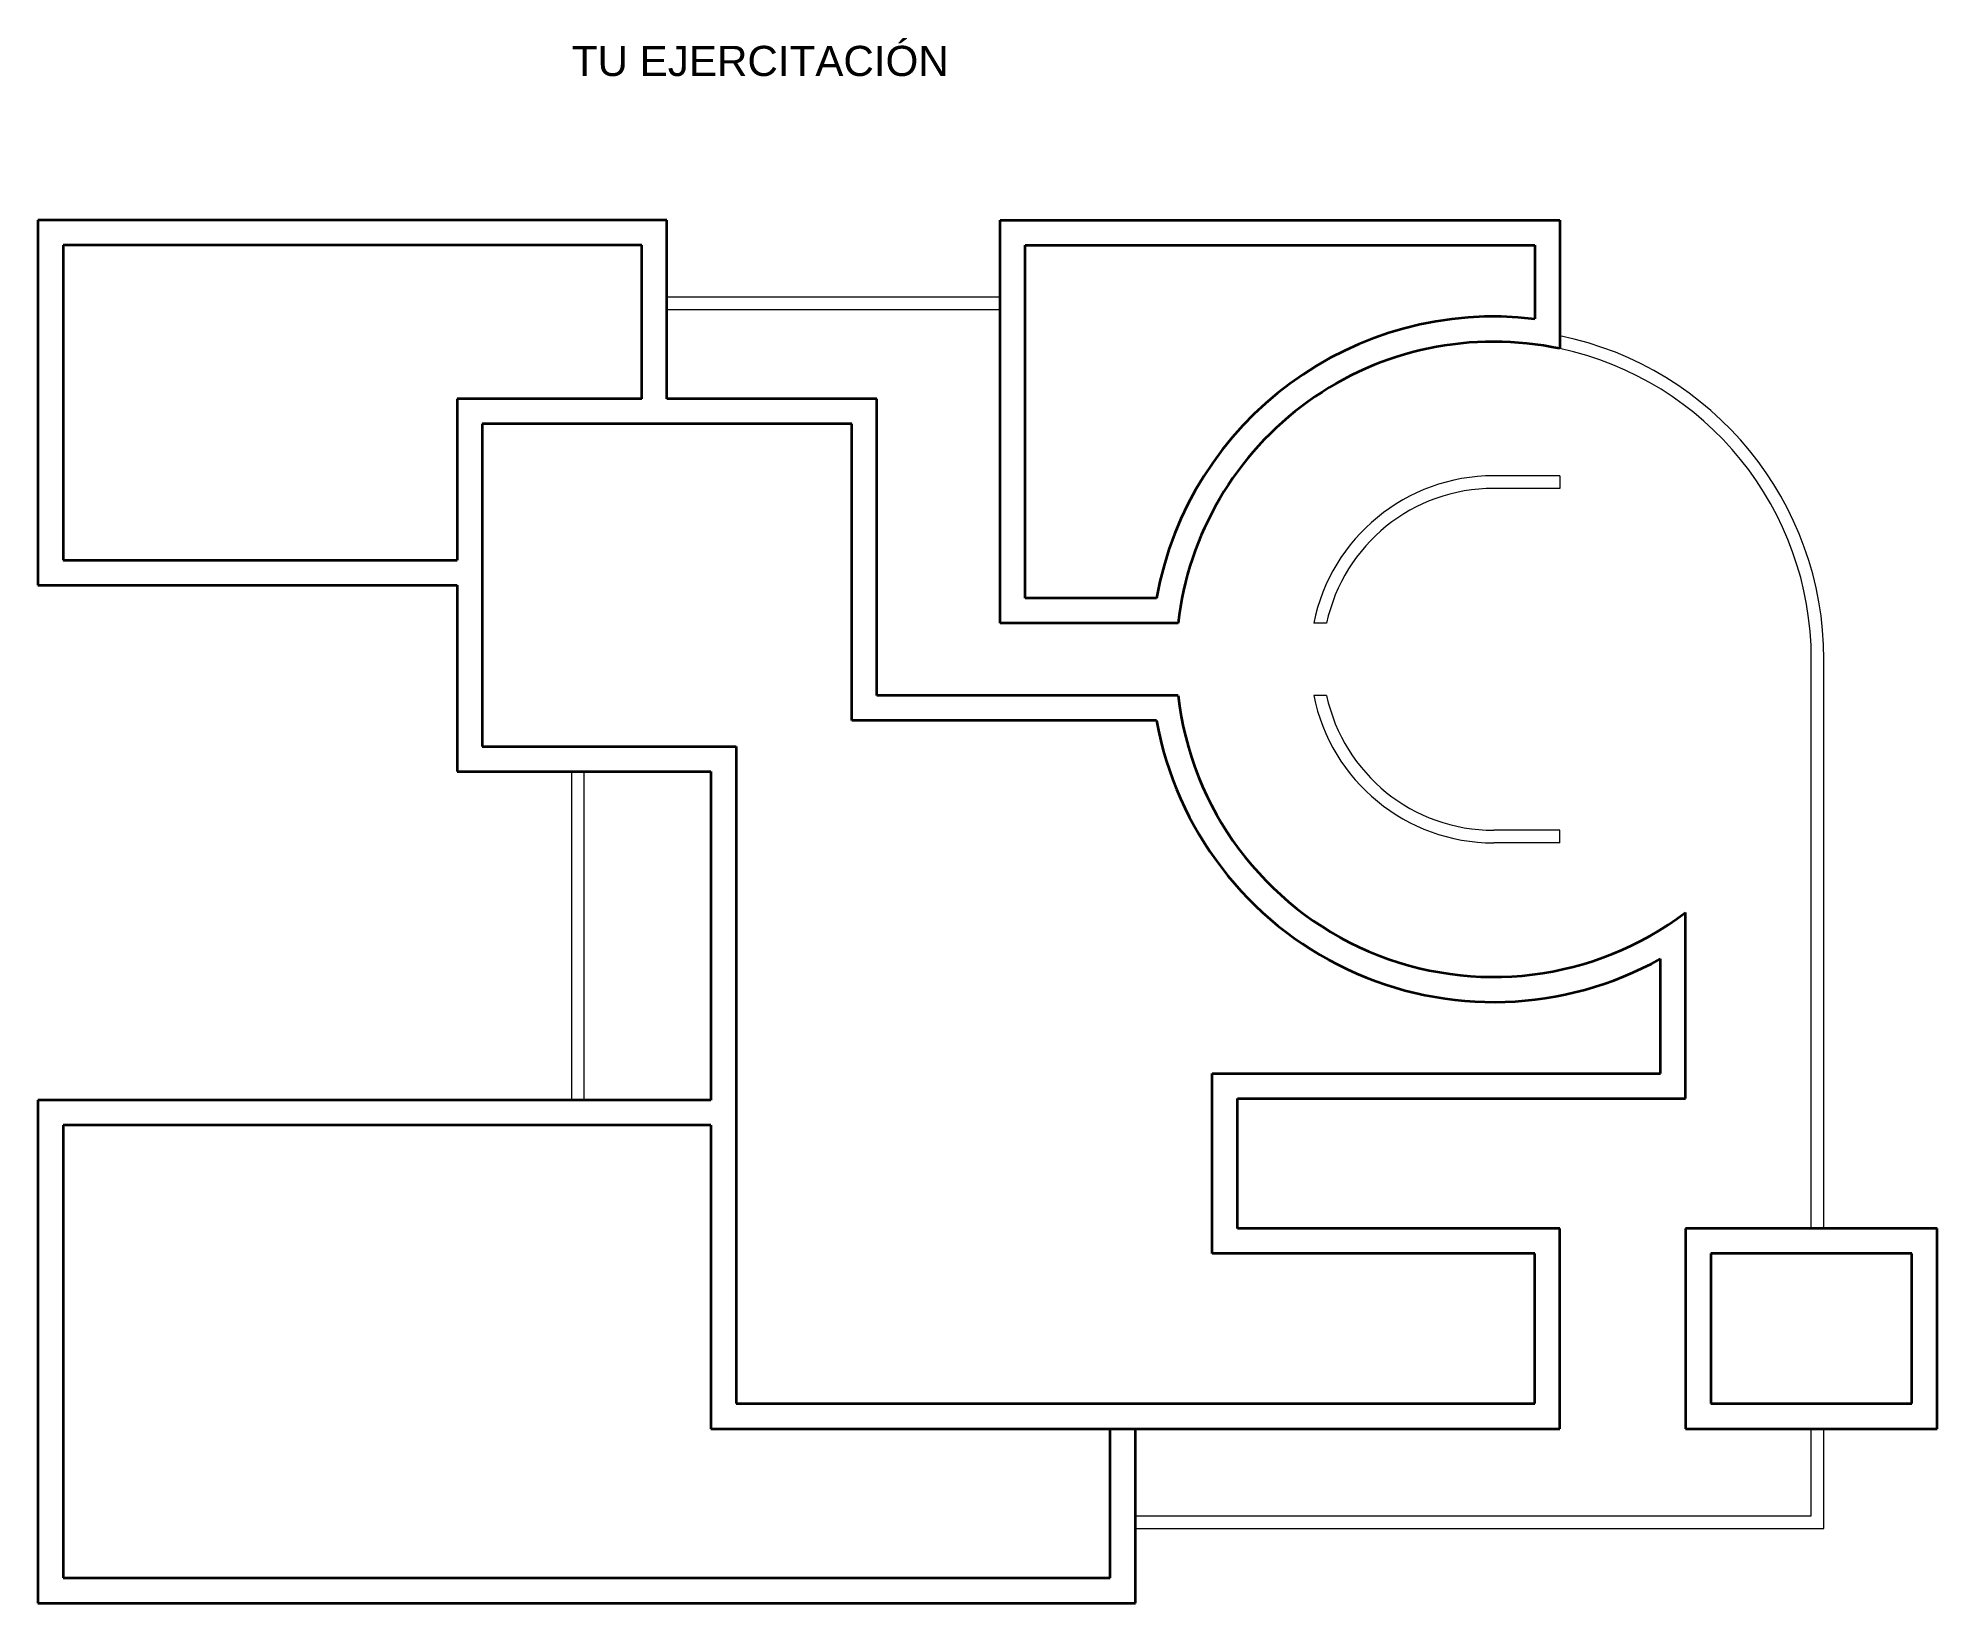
# Model space of a CAD drawing. Header units: metres. Extents: x 7.6 to 30.3, y 10.5 to 29.2.
import ezdxf

# ---------------------------------------------------------------- set-up
doc = ezdxf.new("R2010")
doc.units = ezdxf.units.M
doc.layers.get('0').update_dxf_attribs({"lineweight": 0})
doc.layers.add('muros corte', color=50, linetype='Continuous', lineweight=35)
doc.layers.add('muros vista', color=44, linetype='Continuous', lineweight=9)
doc.styles.get("Standard").update_dxf_attribs({"font": 'arial.ttf'})

msp = doc.modelspace()

# ---------------------------------------------------------------- linework, layer by layer
at = {"layer": 'muros corte'}
for p, q in [((15.135, 27), (7.63, 27)), ((7.63, 27), (7.63, 22.645)), ((15.135, 24.87), (15.135, 27)), ((19.11, 22.19), (19.11, 27)), ((19.11, 27), (25.79, 27)), ((25.79, 27), (25.79, 25.467)), ((14.835, 26.7), (7.93, 26.7)), ((7.93, 26.7), (7.93, 22.945)), ((14.835, 24.87), (14.835, 26.7)), ((19.41, 22.49), (19.41, 26.7)), ((19.41, 26.7), (25.49, 26.7)), ((25.49, 26.7), (25.49, 25.821)), ((12.63, 24.87), (12.63, 22.945)), ((14.835, 24.87), (12.63, 24.87)), ((17.64, 24.87), (15.135, 24.87)), ((17.64, 21.33), (17.64, 24.87)), ((17.34, 24.57), (12.93, 24.57)), ((12.93, 24.57), (12.93, 20.72)), ((17.34, 21.03), (17.34, 24.57)), ((7.93, 22.945), (12.63, 22.945)), ((7.63, 22.645), (12.63, 22.645)), ((12.63, 22.645), (12.63, 20.42)), ((20.976, 22.49), (19.41, 22.49)), ((21.234, 22.19), (19.11, 22.19)), ((21.234, 21.33), (17.64, 21.33)), ((20.976, 21.03), (17.34, 21.03)), ((12.93, 20.72), (15.96, 20.72)), ((15.96, 20.72), (15.96, 12.88)), ((12.63, 20.42), (15.66, 20.42)), ((15.66, 20.42), (15.66, 16.5)), ((27.29, 16.52), (27.29, 18.74)), ((26.99, 16.82), (26.99, 18.187)), ((21.642, 14.67), (21.642, 16.82)), ((21.642, 16.82), (26.99, 16.82)), ((15.66, 16.5), (7.63, 16.5)), ((7.63, 16.5), (7.63, 10.5)), ((21.942, 14.97), (21.942, 16.52)), ((21.942, 16.52), (27.29, 16.52)), ((15.66, 16.2), (7.93, 16.2)), ((7.93, 16.2), (7.93, 10.8)), ((15.66, 16.2), (15.66, 12.58)), ((25.79, 14.97), (21.942, 14.97)), ((25.79, 12.58), (25.79, 14.97)), ((30.29, 14.97), (27.29, 14.97)), ((27.29, 14.97), (27.29, 12.58)), ((30.29, 12.58), (30.29, 14.97)), ((25.49, 14.67), (21.642, 14.67)), ((25.49, 12.88), (25.49, 14.67)), ((29.99, 14.67), (27.59, 14.67)), ((27.59, 14.67), (27.59, 12.88)), ((29.99, 12.88), (29.99, 14.67)), ((15.96, 12.88), (25.49, 12.88)), ((27.59, 12.88), (29.99, 12.88)), ((15.66, 12.58), (25.79, 12.58)), ((20.425, 10.8), (20.425, 12.58)), ((20.725, 10.5), (20.725, 12.58)), ((27.29, 12.58), (30.29, 12.58)), ((7.93, 10.8), (20.425, 10.8)), ((7.63, 10.5), (20.725, 10.5))]:
    msp.add_line(p, q, dxfattribs=at)
for radius, start, end in [(4.09, 83.1192, 169.7185), (3.79, 77.9689, 173.4854), (3.79, 186.5146, 307.1729), (4.09, 190.2815, 299.1142)]:
    msp.add_arc((25, 21.76), radius, start, end, dxfattribs=at)
at = {"layer": 'muros vista'}
for p, q in [((15.135, 26.085), (19.11, 26.085)), ((15.135, 25.935), (19.11, 25.935)), ((25.79, 23.95), (25, 23.95)), ((25.79, 23.8), (25, 23.8)), ((25.79, 23.95), (25.79, 23.8)), ((23.006, 22.19), (22.853, 22.19)), ((28.79, 14.97), (28.79, 21.76)), ((28.94, 14.97), (28.94, 21.76)), ((23.006, 21.33), (22.853, 21.33)), ((13.995, 20.42), (13.995, 16.5)), ((14.145, 20.42), (14.145, 16.5)), ((25.79, 19.72), (25, 19.72)), ((25.79, 19.57), (25.79, 19.72)), ((25.79, 19.57), (25, 19.57)), ((28.79, 11.54), (28.79, 12.58)), ((28.94, 11.39), (28.94, 12.58)), ((20.725, 11.54), (28.79, 11.54)), ((20.725, 11.39), (28.94, 11.39))]:
    msp.add_line(p, q, dxfattribs=at)
for radius, start, end in [(3.94, 360, 78.4334), (3.79, 360, 77.9689), (2.19, 90, 168.6766), (2.04, 90, 167.8317), (2.19, 191.3234, 270), (2.04, 192.1683, 270)]:
    msp.add_arc((25, 21.76), radius, start, end, dxfattribs=at)

# ---------------------------------------------------------------- texts
at = {"insert": (14, 29.08), "char_height": 0.36, "attachment_point": 1}
msp.add_mtext_dynamic_manual_height_columns('TU EJERCITACIÓN', width=20.1, gutter_width=12.5, heights=[0], dxfattribs=at)

doc.saveas('drawing.dxf')
